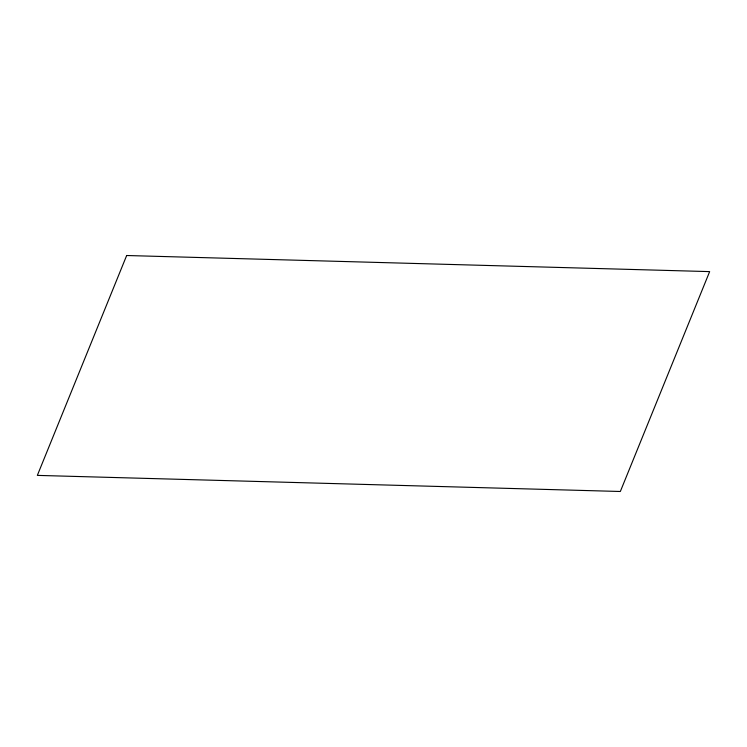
<?xml version="1.0" encoding="UTF-8"?>
<svg xmlns="http://www.w3.org/2000/svg" width="747" height="747" viewBox="0 0 747 747"><rect width="100%" height="100%" fill="white"/><g stroke="black" fill="none" stroke-linecap="round" stroke-linejoin="round"><path stroke-width="1.12" d="M126.663 255.511L37.35 475.391L620.337 491.489L709.65 271.609L126.663 255.511"/></g></svg>
